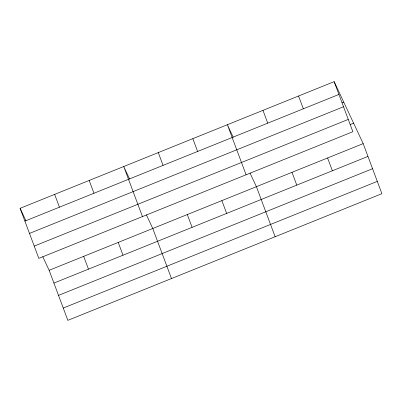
<?xml version="1.0" encoding="UTF-8"?>
<svg xmlns="http://www.w3.org/2000/svg" width="402" height="402" viewBox="0 0 402 402"><rect width="100%" height="100%" fill="white"/><g stroke="black" fill="none" stroke-linecap="round" stroke-linejoin="round"><path stroke-width="0.6" d="M334.147 81.656L352.866 131.715L38.818 258.38L20.1 208.321L334.147 81.656L363.182 143.62L381.9 193.679L67.853 320.344L49.134 270.285L42.748 256.652M24.884 221.12L338.931 94.45M342.007 102.796L343.73 102.103M29.482 233.416L343.529 106.751M34.22 246.084L348.268 119.419M350.157 124.56L353.604 123.173M49.134 270.285L363.182 143.62M53.918 283.083L367.966 156.413M58.516 295.38L372.564 168.709M63.255 308.048L377.302 181.382M233.23 137.218L227.371 124.726L246.089 174.78M250.019 173.056L256.406 186.684L275.124 236.743M129.59 179.021L123.736 166.523L142.454 216.583M146.383 214.854L152.77 228.487L171.488 278.546M20.1 208.321L25.954 220.819M327.59 157.976L332.374 170.77M298.555 96.013L303.339 108.806M291.998 172.332L296.782 185.126M262.963 110.369L267.747 123.163M221.864 200.618L226.648 213.417M192.829 138.655L197.613 151.453M187.317 214.552L192.101 227.346M158.282 152.589L163.066 165.383M118.223 242.421L123.012 255.215M89.189 180.458L93.973 193.251M83.681 256.35L88.465 269.149M54.647 194.392L59.431 207.186"/></g></svg>
